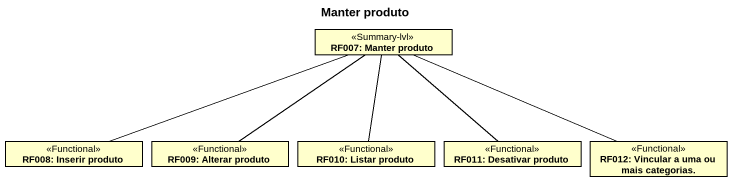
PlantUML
@startuml
title Manter produto
hide circle
hide empty members
class "RF007: Manter produto" as RF007_Manter_produto <<Summary-lvl>>
class "RF008: Inserir produto" as RF008_Inserir_produto <<Functional>>
class "RF009: Alterar produto" as RF009_Alterar_produto <<Functional>>
class "RF010: Listar produto" as RF010_Listar_produto <<Functional>>
class "RF011: Desativar produto" as RF011_Desativar_produto <<Functional>>
class "RF012: Vincular a uma ou mais categorias." as RF012_Vincular_a_uma_ou <<Functional>>
RF007_Manter_produto -left- RF008_Inserir_produto
RF007_Manter_produto -- RF009_Alterar_produto
RF007_Manter_produto -- RF010_Listar_produto
RF007_Manter_produto -- RF011_Desativar_produto
RF007_Manter_produto -right- RF012_Vincular_a_uma_ou
@enduml
